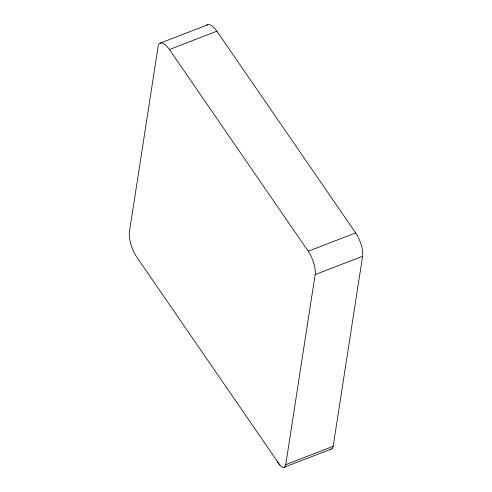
<?xml version="1.0" encoding="UTF-8"?>
<svg xmlns="http://www.w3.org/2000/svg" width="492" height="492" viewBox="0 0 492 492"><rect width="100%" height="100%" fill="white"/><g stroke="black" fill="none" stroke-linecap="round" stroke-linejoin="round"><path stroke-width="0.74" d="M277.119 461.066A12.312 4.557 68.9 0 0 279.8 465.051L280.723 465.998A12.312 4.557 68.9 0 0 285.735 464.669L315.157 274.597A17.571 6.507 68.9 0 0 308.22 251.246L169.439 49.544A20.27 7.503 68.9 0 0 158.35 44.969L129.414 231.861A19.274 7.134 68.9 0 0 137.207 257.734L279.979 465.229M330.704 449.048A12.312 4.557 68.9 0 0 333.17 446.318L362.598 256.246A17.571 6.507 68.9 0 0 355.661 232.894L216.88 31.193A20.27 7.503 68.9 0 0 206.954 25.16M160.244 43.118L207.685 24.766M169.439 49.544L216.88 31.193M308.22 251.246L355.661 232.894M315.157 274.597L362.598 256.246M285.735 464.669L333.17 446.318M283.976 467.357L331.417 448.999"/></g></svg>
